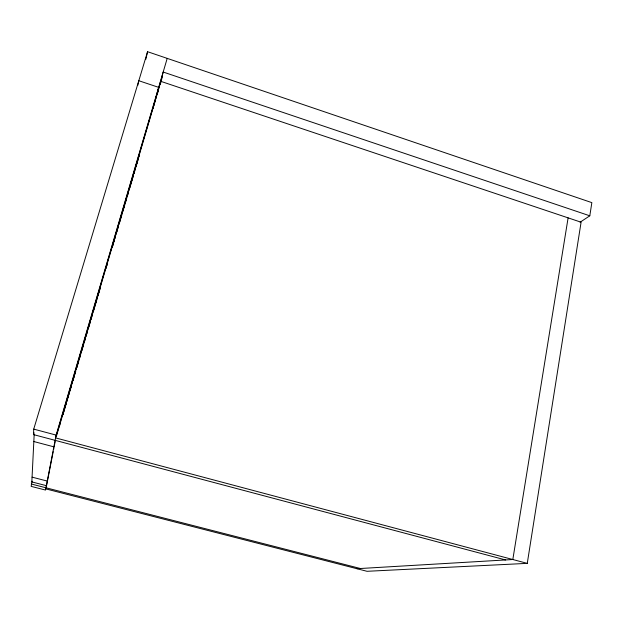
<?xml version="1.0" encoding="UTF-8"?>
<svg xmlns="http://www.w3.org/2000/svg" width="623" height="623" viewBox="0 0 623 623"><rect width="100%" height="100%" fill="white"/><g stroke="black" fill="none" stroke-linecap="round" stroke-linejoin="round"><path stroke-width="0.93" d="M32.092 481.205L31.15 486.376L45.518 490.06L56.14 435.095L167.213 58.375M505.557 559.945L33.486 434.597L33.728 429.122L147.558 51.701L591.85 202.631L589.802 215.807L580.099 222.224M34.195 434.13L31.828 481.922L46.546 485.706L53.196 451.652M527.268 563.363L581.088 222.216L160.703 81.317L55.595 437.899L527.268 563.363L367.04 571.299L45.752 488.876M568.106 217.863L512.822 559.516L356.917 568.706M53.562 449.751L53.936 447.851M55.159 441.567L54.123 446.901L33.829 441.536M59.372 426.802L59.948 423.983M137.753 85.476L138.804 80.725L158.67 87.36L153.795 105.918M145.852 59.263L147.558 51.701M99.61 290.287L99.992 288.753M105.941 268.614L106.844 264.962M106.658 266.169L107.577 262.493M113.16 243.803L112.288 247.269L114.188 240.805M137.605 161.341L138.976 156.054L119.094 223.525M153.071 108.386L153.562 106.525M157.502 93.427L163.187 72.042L589.802 215.807M160.251 84.588L162.245 77.104M45.962 487.778L46.507 485.917M56.405 436.147L158.476 89.634M62.417 415.891L75.585 371.191M76.131 369.33L100.552 286.455M113.378 242.939L118.549 225.378M63.04 414.427L66.342 403.229M66.747 401.671L69.589 392.023M69.916 391.088L71.341 386.244M72.992 380.653L74.363 375.996M74.861 374.291L75.733 371.339M76.793 367.757L78.755 361.091M79.261 359.354L80.678 354.565M81.738 350.959L83.692 344.317M84.214 342.557L85.616 337.798M86.138 336.023L87.539 331.28M88.614 327.62L90.008 322.893M91.09 319.225L91.931 316.375M93.567 310.822L94.945 306.127M95.49 304.289L96.869 299.601M97.967 295.886L99.337 291.221M114.733 238.959L115.551 236.187M116.641 232.488L118.549 225.853M119.094 224.171L121.812 214.935M122.871 211.353L124.81 204.765M125.324 203.02L126.718 198.301M127.232 196.533L128.073 193.683M129.693 188.201L132.979 177.049M134.054 173.381L134.88 170.577M135.97 166.894L137.333 162.26M33.486 434.597L34.047 432.728M31.259 484.001L360.359 568.503M32.069 477.148L47.449 481.112M33.728 429.122L56.14 435.095"/></g></svg>
